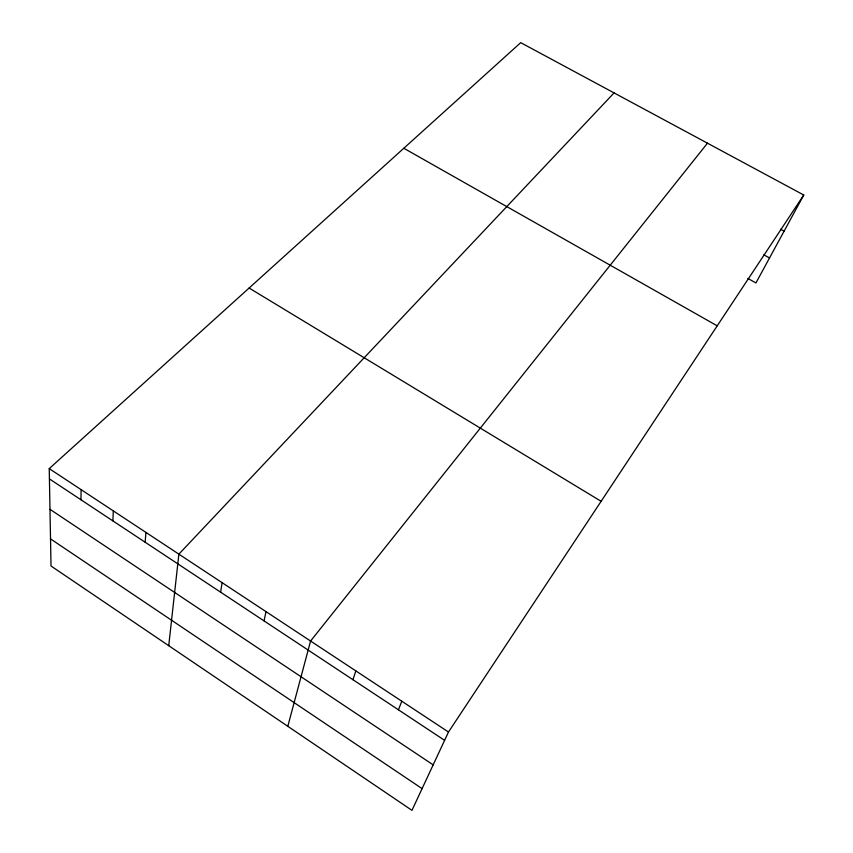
<?xml version="1.0" encoding="UTF-8"?>
<svg xmlns="http://www.w3.org/2000/svg" width="853" height="853" viewBox="0 0 853 853"><rect width="100%" height="100%" fill="white"/><g stroke="black" fill="none" stroke-linecap="round" stroke-linejoin="round"><path stroke-width="1.28" d="M80.971 499.783L81.088 489.643M112.884 520.884L113.31 510.894M145.159 542.241L145.906 532.4M168.734 645.689L178.874 554.151L614.075 92.902M220.607 592.153L222.111 582.674M264.057 620.899L266.008 611.644M287.813 726.308L310.577 641.04L707.478 143.187M352.95 679.713L355.84 670.906M398.426 709.792L401.806 701.23M803.761 195.017L448.486 732.023L411.967 810.35L51.02 566.008L49.239 468.617L520.714 42.65L803.761 195.017L755.939 282.94L747.846 278.43M780.602 229.254L784.099 231.163M763.84 254.823L769.534 257.958M403.821 148.262L717.213 325.835M249.108 288.037L601.13 501.308M49.239 468.617L448.486 732.023M49.421 478.906L444.605 740.34M49.986 509.316L433.175 764.874M50.519 538.883L422.096 788.63"/></g></svg>
